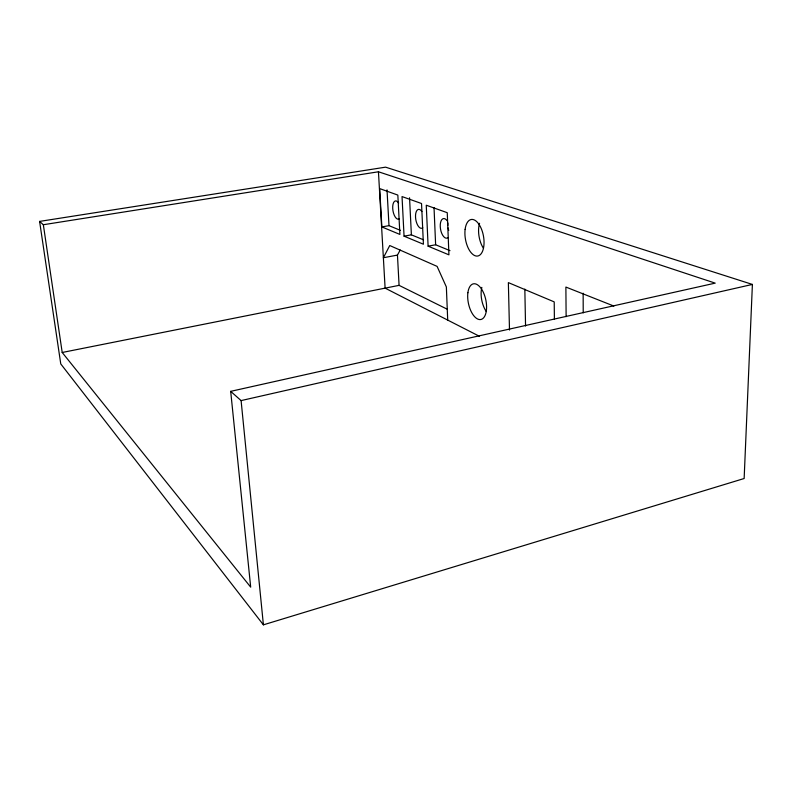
<?xml version="1.0" encoding="UTF-8"?>
<svg xmlns="http://www.w3.org/2000/svg" width="792" height="792" viewBox="0 0 792 792"><rect width="100%" height="100%" fill="white"/><g stroke="black" fill="none" stroke-linecap="round" stroke-linejoin="round"><path stroke-width="1.19" d="M752.4 284.427L744.143 478.517L263.399 624.838L60.766 363.924L39.6 221.404L385.565 167.161L752.4 284.427L241.095 400.594L230.69 391.347L715.206 283.13L378.447 171.775L43.342 224.73L39.6 221.404M447.351 309.266L399.079 285.358L397.455 255.083L400.198 250.005M43.342 224.73L62.202 352.48L399.079 285.358M397.455 255.083L383.368 257.737L389.753 245.54L437.095 266.379L446.361 286.952L447.708 320.097M428.106 246.173L448.925 254.836L447.262 212.701L426.254 205.217L428.106 246.173L435.63 244.768L449.985 250.648M404.059 236.165L423.413 244.223L421.532 203.524L402.029 196.574L404.059 236.165L411.385 234.838L423.304 239.719M381.863 226.928L399.901 234.432L397.841 195.079L379.675 188.595L381.863 226.928L388.991 225.661L400.366 230.323M613.849 306.049L565.884 287.06L566.122 316.661M479.407 336.283L385.11 288.139L378.447 171.775M62.202 352.48L250.688 587.139L230.69 391.347M241.095 400.594L263.399 624.838M387.011 189.882L388.991 225.661M409.553 197.792L411.385 234.838M434.026 207.504L435.63 244.768M509.494 330.026L508.365 282.615L554.212 301.881L554.4 319.206M524.839 289.11L525.551 326.047M583.15 293.218L583.219 312.85M399.485 218.691A9.266 4.059 80.6 0 1 392.713 208.425A9.266 4.059 80.6 0 1 398.663 203.019M448.747 230.422A9.92 4.732 80.2 0 1 448.133 227.947M447.836 225.413A9.92 4.732 80.2 0 1 447.876 222.978M448.024 237.61A9.94 4.693 80.2 0 1 440.263 226.75A9.94 4.693 80.2 0 1 447.153 220.77M422.76 227.779A9.593 4.356 80.4 0 1 415.533 217.206A9.593 4.356 80.4 0 1 421.928 211.543M486.258 311.533A18.137 9.009 78.1 0 1 481.853 287.397M483.249 247.975A18.463 9.296 80 0 1 479.566 223.285M467.894 292.713A18.226 8.87 78.1 0 0 479.992 319.592A18.226 8.87 78.1 0 0 483.506 292.684A18.226 8.87 78.1 0 0 467.894 292.713M465.122 229.383A18.562 9.148 79.9 0 0 477.388 256.073A18.562 9.148 79.9 0 0 480.922 227.809A18.562 9.148 79.9 0 0 465.122 229.383"/></g></svg>
